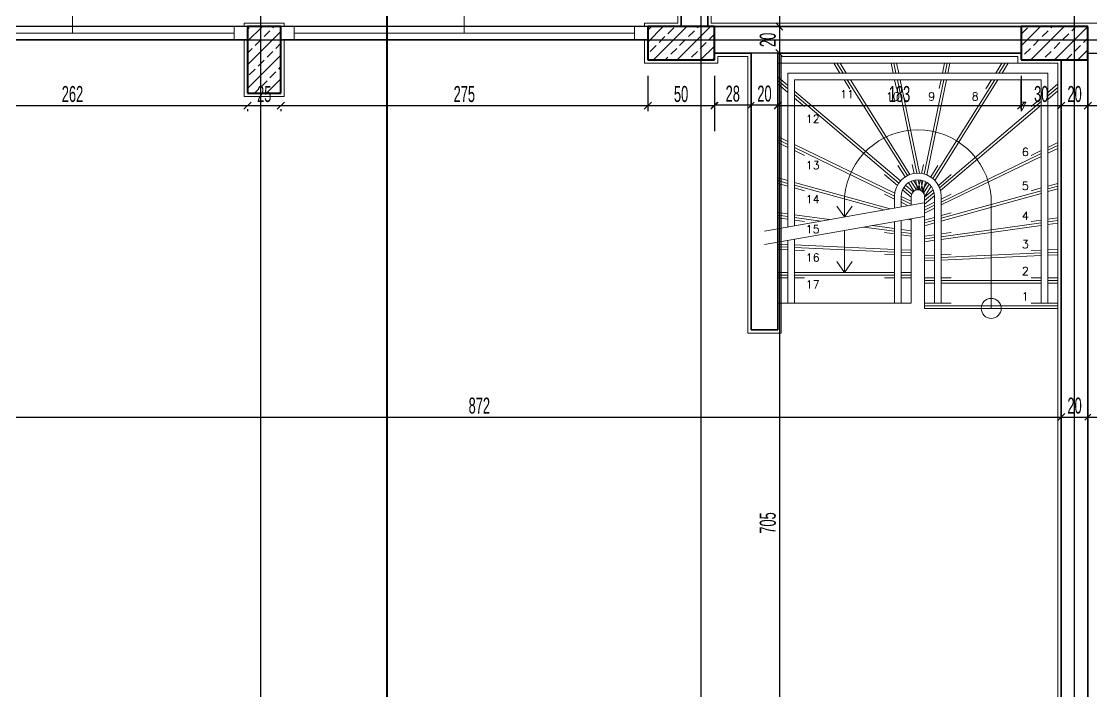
# Model space of a CAD drawing. Header units: inches. Extents: x -7543 to -822, y 102837 to 190349.
# Drawn here: x -834.9699 to -834.8094, y 102837.0279 to 102837.1285 of the extents above; entities that cross this region are included whole.
import ezdxf

# ---------------------------------------------------------------- set-up
doc = ezdxf.new("R2010")
doc.units = ezdxf.units.IN
doc.header["$MEASUREMENT"] = 0
for name, pattern in [('__ZG_T_P__9', [22, 1, -10, 1, -10]), ('DASHDOTX2', [2, 1, -0.5, 0, -0.5]), ('DASHED', [19.049999999999997, 12.7, -6.35])]:
    doc.linetypes.add(name, pattern=pattern)
doc.layers.get('0').update_dxf_attribs({"lineweight": 25})
doc.layers.get('Defpoints').update_dxf_attribs({"lineweight": 25})
for name, color, linetype, lineweight in [('AKS', 1, 'Continuous', 25), ('ICOL', 55, 'Continuous', 25), ('İZ DÜŞÜM', 253, 'Continuous', 20), ('KESİT', 7, 'Continuous', 40), ('KOLON', 2, 'Continuous', 40), ('SIVA', 150, 'Continuous', 15), ('TARAMA', 8, 'Continuous', 25)]:
    doc.layers.add(name, color=color, linetype=linetype, lineweight=lineweight)
for name, color, linetype, lineweight, true_color in [('DUVAR', 7, 'Continuous', 35, 0xfc4642), ('KAPI', 7, 'Continuous', 18, 0xffb360), ('MERDİVEN', 7, 'Continuous', 20, 0x16c244), ('PENCERE', 7, 'Continuous', 18, 0xffb360)]:
    doc.layers.add(name, color=color, linetype=linetype, lineweight=lineweight, true_color=true_color)
doc.styles.add('OLCU', font='tromand.shx', dxfattribs={"width": 0.6, "height": 12})
doc.styles.add('TXTX', font='TXTX')

# ---------------------------------------------------------------- blocks, each defined once
blk = doc.blocks.new('D')
at = {"layer": 'ICOL'}
for p, q in [((2.828427124746668, 2.828427124748032), (-2.82842712474303, -2.828427124744394)), ((0, 3.000000000002046), (0, -25))]:
    blk.add_line(p, q, dxfattribs=at)
blk = doc.blocks.new('E')
at = {"layer": 'ICOL'}
for p, q in [((0, -3.000000000002046), (0, 25)), ((-2.828427124746668, -2.828427124748032), (2.82842712474303, 2.828427124744394))]:
    blk.add_line(p, q, dxfattribs=at)
blk = doc.blocks.new('_Oblique')
at = {"color": 0, "linetype": 'ByBlock', "lineweight": -2}
blk.add_line((-0.5, -0.5), (0.5, 0.5), dxfattribs=at)

msp = doc.modelspace()

# ---------------------------------------------------------------- linework, layer by layer
at = {"layer": 'AKS', "linetype": 'DASHDOTX2', "ltscale": 10}
for p, q in [((-834.9339870184294, 102836.7345203941), (-834.9339870184294, 102837.2423438664)), ((-834.8679986402781, 102837.1016850246), (-834.8679986402781, 102837.2423438664)), ((-834.8119986402781, 102836.7393893207), (-834.8119986402781, 102837.2368060545)), ((-835.0643006486678, 102837.1256839999), (-834.6299986402781, 102837.1256839999)), ((-834.8679986402781, 102836.7345203941), (-834.8679986402781, 102837.1016850246))]:
    msp.add_line(p, q, dxfattribs=at)
at = {"layer": 'Defpoints', "color": 6}
for p, q in [((-834.8709986407831, 102837.1876856746), (-834.8709986407831, 102837.1276839999)), ((-834.8709986407831, 102837.1276839999), (-835.0224986057206, 102837.1276839999))]:
    msp.add_line(p, q, dxfattribs=at)
at = {"layer": 'Defpoints', "color": 3}
for p, q in [((-834.9359986402785, 102837.1256839999), (-834.9884986057206, 102837.1256839999)), ((-834.9359986402785, 102837.1176841785), (-834.9359986402785, 102837.1256839999)), ((-834.8759986407831, 102837.1256841785), (-834.9309986402786, 102837.1256841785)), ((-834.9309986402786, 102837.1256841785), (-834.9309986402786, 102837.1176839999)), ((-834.8759986407831, 102837.1226841785), (-834.8759986407831, 102837.1256841785)), ((-834.8659986407831, 102837.1226841785), (-834.8759986407831, 102837.1226841785)), ((-834.8199986402786, 102837.1236839999), (-834.8659986407831, 102837.1236839999)), ((-834.8659986407831, 102837.1236839999), (-834.8659986407831, 102837.1226841785)), ((-834.8199986402786, 102837.1226839999), (-834.8199986402786, 102837.1236839999)), ((-834.8139986402786, 102837.1226841785), (-834.8199986402786, 102837.1226839999)), ((-834.8139986402786, 102836.9786839999), (-834.8139986402786, 102837.1226841785)), ((-834.8099986402784, 102837.1236839999), (-834.6399986402785, 102837.1236839999)), ((-834.8099986402785, 102836.7796839999), (-834.8099986402784, 102837.1236839999)), ((-834.9309986402786, 102837.1176839999), (-834.9359986402785, 102837.1176841785))]:
    msp.add_line(p, q, dxfattribs=at)
at = {"layer": 'DUVAR'}
for p, q in [((-834.8709986407831, 102837.1776856746), (-834.8709986407831, 102837.1276839999)), ((-834.8669986407831, 102837.1776856746), (-834.8669986407831, 102837.1276839999)), ((-834.8659986407831, 102837.1276839999), (-834.8199986402786, 102837.1276839999)), ((-834.8139986402786, 102837.1276839999), (-834.8139986402786, 102837.1276841785)), ((-834.8659986407831, 102837.1236839999), (-834.8604986402786, 102837.1236839999)), ((-834.8604986402786, 102837.0821841785), (-834.8604986402786, 102837.1236839999)), ((-834.8564986402786, 102837.0821841785), (-834.8564986402786, 102837.1236839999)), ((-834.8564986402786, 102837.1236839999), (-834.8199986402786, 102837.1236839999)), ((-834.8139986402786, 102836.9786839999), (-834.8139986402786, 102837.1226839999)), ((-834.8099986402785, 102836.9786839999), (-834.8099986402785, 102837.1226841785)), ((-834.8604986402786, 102837.0821841785), (-834.8564986402786, 102837.0821841785))]:
    msp.add_line(p, q, dxfattribs=at)
at = {"layer": 'ICOL'}
for p, q in [((-834.8562670386016, 102837.1496850246), (-834.8562670386016, 102837.1276839999)), ((-834.8562670386016, 102837.1276839999), (-834.8562670386016, 102837.1236839999)), ((-834.8562670386016, 102837.1236839999), (-834.8562670386016, 102836.9826839999)), ((-834.9884986057207, 102837.1158132017), (-834.9359986402785, 102837.1158132017)), ((-834.9359986402785, 102837.1158132017), (-834.9309986402786, 102837.1158132017)), ((-834.9309986402786, 102837.1158132017), (-834.8759986407831, 102837.1158132017)), ((-834.8759986407831, 102837.1158132017), (-834.8659986407831, 102837.1158132017)), ((-834.8606546402785, 102837.1158672431), (-834.8658426407831, 102837.1158672431)), ((-834.8566546402785, 102837.1158672431), (-834.8603426402785, 102837.1158672431)), ((-834.8564986402786, 102837.1158132017), (-834.8199986402785, 102837.1158132017)), ((-834.8198426402785, 102837.1158132017), (-834.8141546402785, 102837.1158132017)), ((-834.8139986402786, 102837.1158132017), (-834.8099986402786, 102837.1158132017)), ((-834.8099986402786, 102837.1158132017), (-834.7059986363503, 102837.1158132017)), ((-834.9884986057207, 102837.0690546899), (-834.8139986402786, 102837.0690546899)), ((-834.8138426402785, 102837.0690546899), (-834.8101546402786, 102837.0690546899)), ((-834.8098426402785, 102837.0690546899), (-834.7061546363502, 102837.0690546899))]:
    msp.add_line(p, q, dxfattribs=at)
at = {"layer": 'ICOL', "color": 53}
for p, q in [((-834.8564430050347, 102837.1276839999), (-834.8571070386016, 102837.1276839999)), ((-834.8562422856256, 102837.1276839999), (-834.8571070386016, 102837.1276839999)), ((-834.8538940944891, 102837.1236839999), (-834.8571070386016, 102837.1236839999)), ((-834.8539483266277, 102837.1236839999), (-834.8571070386016, 102837.1236839999)), ((-834.8759986407831, 102837.1202841785), (-834.8759986407831, 102837.1149732017)), ((-834.8759986407831, 102837.1202841785), (-834.8759986407831, 102837.1149732017)), ((-834.8659986407831, 102837.1202841785), (-834.8659986407831, 102837.1149732017)), ((-834.8564986402786, 102837.1202841416), (-834.8564986402786, 102837.1149732017)), ((-834.8199986402785, 102837.1202839999), (-834.8199986402785, 102837.1149732017)), ((-834.8139986402786, 102837.120284107), (-834.8139986402786, 102837.1149732017)), ((-834.8099986402786, 102837.1202841785), (-834.8099986402786, 102837.1149732017)), ((-834.8099986402786, 102837.1202841785), (-834.8099986402786, 102837.1149732017)), ((-834.9359986402785, 102837.1152841785), (-834.9359986402785, 102837.1149732017)), ((-834.9359986402785, 102837.1152841785), (-834.9359986402785, 102837.1149732017)), ((-834.9309986402786, 102837.1152841785), (-834.9309986402786, 102837.1149732017)), ((-834.9309986402786, 102837.1152841785), (-834.9309986402786, 102837.1149732017)), ((-834.8139986402786, 102837.0688965112), (-834.8139986402786, 102837.0682146899))]:
    msp.add_line(p, q, dxfattribs=at)
at = {"layer": 'İZ DÜŞÜM', "linetype": '__ZG_T_P__9'}
for p, q in [((-834.8099986402773, 102837.1276839999), (-835.0224986402773, 102837.1276839999)), ((-834.8099986402773, 102836.7776839999), (-834.8099986402773, 102837.1276839999))]:
    msp.add_line(p, q, dxfattribs=at)
at = {"layer": 'KAPI'}
for p, q in [((-834.9359986402786, 102837.1276839999), (-834.9884986057207, 102837.1276839999)), ((-834.9379986402786, 102837.1256839999), (-834.9379986402786, 102837.1276839999)), ((-834.8759986407831, 102837.1276841785), (-834.9309986402786, 102837.1276839999)), ((-834.9289986402786, 102837.1256839999), (-834.9289986402786, 102837.1276839999)), ((-834.8779986407831, 102837.1256841785), (-834.8779986407831, 102837.1276841785)), ((-834.9864986057206, 102837.1266839999), (-834.9379986402786, 102837.1266839999)), ((-834.9289986402786, 102837.1266839999), (-834.8779986407831, 102837.1266841785)), ((-834.9359986402786, 102837.1256839999), (-834.9884986057207, 102837.1256839999)), ((-834.8759986407831, 102837.1256841785), (-834.9309986402786, 102837.1256839999))]:
    msp.add_line(p, q, dxfattribs=at)
at = {"layer": 'KESİT', "linetype": 'DASHED'}
msp.add_line((-834.9151198370226, 102837.2472823077), (-834.9151198370226, 102836.9918835999), dxfattribs=at)
at = {"layer": 'KOLON'}
for p, q in [((-834.9309986402786, 102837.1276841785), (-834.9359986402786, 102837.1276841785)), ((-834.9359986402786, 102837.1276841785), (-834.9359986402786, 102837.1176841785)), ((-834.9309986402785, 102837.1276839999), (-834.9359986402785, 102837.1276839999)), ((-834.9359986402785, 102837.1276839999), (-834.9359986402785, 102837.1176839999)), ((-834.9309986402786, 102837.1176841785), (-834.9309986402786, 102837.1276841785)), ((-834.9309986402785, 102837.1176839999), (-834.9309986402785, 102837.1276839999)), ((-834.8659986407831, 102837.1276841785), (-834.8759986407831, 102837.1276841785)), ((-834.8759986407831, 102837.1276841785), (-834.8759986407831, 102837.1226841785)), ((-834.8659986407831, 102837.1226841785), (-834.8659986407831, 102837.1276841785)), ((-834.8099986402786, 102837.1276841785), (-834.8199986402786, 102837.1276841785)), ((-834.8199986402786, 102837.1276841785), (-834.8199986402786, 102837.1226841785)), ((-834.8099986402785, 102837.1276839999), (-834.8199986402785, 102837.1276839999)), ((-834.8199986402785, 102837.1276839999), (-834.8199986402785, 102837.1226839999)), ((-834.8099986402786, 102837.1226841785), (-834.8099986402786, 102837.1276841785)), ((-834.8099986402785, 102837.1226839999), (-834.8099986402785, 102837.1276839999)), ((-834.8759986407831, 102837.1226841785), (-834.8659986407831, 102837.1226841785)), ((-834.8199986402786, 102837.1226841785), (-834.8099986402786, 102837.1226841785)), ((-834.8199986402785, 102837.1226839999), (-834.8099986402785, 102837.1226839999)), ((-834.9359986402786, 102837.1176841785), (-834.9309986402786, 102837.1176841785)), ((-834.9359986402785, 102837.1176839999), (-834.9309986402785, 102837.1176839999))]:
    msp.add_line(p, q, dxfattribs=at)
at = {"layer": 'MERDİVEN'}
for p, q in [((-834.8144986402785, 102837.1221841785), (-834.8564986402786, 102837.1221841785)), ((-834.8564986402786, 102837.1221841785), (-834.8564986402786, 102837.1021841785)), ((-834.8471735002786, 102837.1206841785), (-834.8481128002786, 102837.1221841785)), ((-834.8467015402786, 102837.1206841785), (-834.8476408402786, 102837.1221841785)), ((-834.8462295802785, 102837.1206841785), (-834.8471689002786, 102837.1221841785)), ((-834.8391857402786, 102837.1206841785), (-834.8394967402785, 102837.1221841785)), ((-834.8387772202785, 102837.1206841785), (-834.8390882202785, 102837.1221841785)), ((-834.8383687202786, 102837.1206841785), (-834.8386797202786, 102837.1221841785)), ((-834.8318115402785, 102837.1206841785), (-834.8315005402785, 102837.1221841785)), ((-834.8314030202786, 102837.1206841785), (-834.8310920402786, 102837.1221841785)), ((-834.8309945202785, 102837.1206841785), (-834.8306835202785, 102837.1221841785)), ((-834.8238237802785, 102837.1206841785), (-834.8228844802786, 102837.1221841785)), ((-834.8233518202785, 102837.1206841785), (-834.8224125202786, 102837.1221841785)), ((-834.8228798602786, 102837.1206841785), (-834.8219405602786, 102837.1221841785)), ((-834.8144986402785, 102837.1021841785), (-834.8144986402785, 102837.1221841785)), ((-834.8549986402786, 102837.1188460985), (-834.8564986402786, 102837.1201202985)), ((-834.8549986402786, 102837.1183212585), (-834.8564986402786, 102837.1195954585)), ((-834.8159986402785, 102837.1206841785), (-834.8549986402786, 102837.1206841785)), ((-834.8549986402786, 102837.1206841785), (-834.8549986402786, 102837.1021841785)), ((-834.8169986402786, 102837.1196841785), (-834.8539986402785, 102837.1196841785)), ((-834.8539986402785, 102837.1196841785), (-834.8539986402785, 102837.1021841785)), ((-834.8457087402785, 102837.1183450985), (-834.8465472802785, 102837.1196841785)), ((-834.8370722402785, 102837.1053069385), (-834.8460753402785, 102837.1196841785)), ((-834.8367005802786, 102837.1054671185), (-834.8456033802786, 102837.1196841785)), ((-834.8387088002785, 102837.1183838385), (-834.8389784002785, 102837.1196841785)), ((-834.8356661802785, 102837.1056790585), (-834.8385699002786, 102837.1196841785)), ((-834.8352565002785, 102837.1056733185), (-834.8381613802785, 102837.1196841785)), ((-834.8345409402785, 102837.1055494185), (-834.8316103602785, 102837.1196841785)), ((-834.8341601602785, 102837.1054157185), (-834.8312018602785, 102837.1196841785)), ((-834.8332554002785, 102837.1048689385), (-834.8239780202786, 102837.1196841785)), ((-834.8329575202786, 102837.1045909785), (-834.8235060802785, 102837.1196841785)), ((-834.8322884802785, 102837.1183838385), (-834.8320188602786, 102837.1196841785)), ((-834.8252885202785, 102837.1183450985), (-834.8244499802786, 102837.1196841785)), ((-834.8169986402786, 102837.1021841785), (-834.8169986402786, 102837.1196841785)), ((-834.8159986402785, 102837.1021841785), (-834.8159986402785, 102837.1206841785)), ((-834.8549986402786, 102837.1177964185), (-834.8564986402786, 102837.1190706185)), ((-834.8381142202786, 102837.1045032985), (-834.8539986402785, 102837.1179966185)), ((-834.8159986402785, 102837.1177964185), (-834.8144986402785, 102837.1190706185)), ((-834.8159986402785, 102837.1172715785), (-834.8144986402785, 102837.1185457785)), ((-834.8159986402785, 102837.1167467385), (-834.8144986402785, 102837.1180209385)), ((-834.8383618802785, 102837.1041888385), (-834.8539986402785, 102837.1174717785)), ((-834.8524986402786, 102837.1156727385), (-834.8539986402785, 102837.1169469385)), ((-834.8322481402786, 102837.1034681185), (-834.8169986402786, 102837.1164220985)), ((-834.8184986402786, 102837.1156727385), (-834.8169986402786, 102837.1169469385)), ((-834.8321139602785, 102837.1030572585), (-834.8169986402786, 102837.1158972585)), ((-834.8549986402786, 102837.1104412985), (-834.8564986402786, 102837.1111685385)), ((-834.8549986402786, 102837.1099967585), (-834.8564986402786, 102837.1107240185)), ((-834.8549986402786, 102837.1095522385), (-834.8564986402786, 102837.1102794785)), ((-834.8389611802786, 102837.1026658785), (-834.8539986402785, 102837.1099564785)), ((-834.8159986402785, 102837.1095522385), (-834.8144986402785, 102837.1102794785)), ((-834.8159986402785, 102837.1091076985), (-834.8144986402785, 102837.1098349385)), ((-834.8389957202785, 102837.1022380785), (-834.8539986402785, 102837.1095119385)), ((-834.8524986402786, 102837.1083401585), (-834.8539986402785, 102837.1090673985)), ((-834.8319986402786, 102837.1013504185), (-834.8169986402786, 102837.1086228785)), ((-834.8319986402786, 102837.1009058985), (-834.8169986402786, 102837.1081783385)), ((-834.8184986402786, 102837.1083401585), (-834.8169986402786, 102837.1090673985)), ((-834.8159986402785, 102837.1086631785), (-834.8144986402785, 102837.1093904185)), ((-834.8374192002785, 102837.1051073385), (-834.8384965802786, 102837.1068278185)), ((-834.8360661402785, 102837.1056377985), (-834.8363450002786, 102837.1069828185)), ((-834.8349311402785, 102837.1056377985), (-834.8346522602785, 102837.1069828185)), ((-834.8335780802786, 102837.1051073385), (-834.8325007002786, 102837.1068278185)), ((-834.8549986402786, 102837.1045652185), (-834.8564986402786, 102837.1049796385)), ((-834.8385741402785, 102837.1038443185), (-834.8404986402786, 102837.1054790985)), ((-834.8324231202786, 102837.1038443185), (-834.8304986402785, 102837.1054790985)), ((-834.8549986402786, 102837.1041502385), (-834.8564986402786, 102837.1045646585)), ((-834.8549986402786, 102837.1037352585), (-834.8564986402786, 102837.1041496785)), ((-834.8396265002785, 102837.1003182185), (-834.8539986402785, 102837.1042889385)), ((-834.8405433802785, 102837.1001565385), (-834.8539986402785, 102837.1038739585)), ((-834.8524986402786, 102837.1030445585), (-834.8539986402785, 102837.1034589785)), ((-834.8364301602785, 102837.1025478985), (-834.8375963802786, 102837.1035385585)), ((-834.8362107002786, 102837.1028862985), (-834.8373532002786, 102837.1038568385)), ((-834.8360925202785, 102837.1029887385), (-834.8368891602786, 102837.1042608985)), ((-834.8357264802786, 102837.1031578785), (-834.8365380402786, 102837.1044538585)), ((-834.8352516002785, 102837.1031531985), (-834.8361549602786, 102837.1045958185)), ((-834.8355570802786, 102837.1031824785), (-834.8358625202785, 102837.1046556585)), ((-834.8351347002786, 102837.1031156185), (-834.8354591602786, 102837.1046805185)), ((-834.8354402002785, 102837.1031824785), (-834.8351347602786, 102837.1046556585)), ((-834.8350530602786, 102837.1030794385), (-834.8347451402785, 102837.1045645385)), ((-834.8346390202786, 102837.1026951185), (-834.8350422202785, 102837.1046398185)), ((-834.8349047402785, 102837.1029887385), (-834.8341081202785, 102837.1042608985)), ((-834.8347042402786, 102837.1027915785), (-834.8343683002786, 102837.1044117985)), ((-834.8346282602786, 102837.1026765785), (-834.8337943402786, 102837.1040082985)), ((-834.8344986402785, 102837.1021299185), (-834.8335135002785, 102837.1037031185)), ((-834.8184986402786, 102837.1030445585), (-834.8169986402786, 102837.1034589785)), ((-834.8159986402785, 102837.1037352585), (-834.8144986402785, 102837.1041496785)), ((-834.8159986402785, 102837.1033202585), (-834.8144986402785, 102837.1037346785)), ((-834.8159986402785, 102837.1029052785), (-834.8144986402785, 102837.1033196985)), ((-834.8564986402786, 102837.1021841785), (-834.8564986402786, 102837.0973431985)), ((-834.8549986402786, 102837.1021841785), (-834.8549986402786, 102837.0976076985)), ((-834.8539986402785, 102837.1021841785), (-834.8539986402785, 102837.0977840185)), ((-834.8464986402786, 102837.1021841785), (-834.8464986402786, 102837.0991064785)), ((-834.8389986402785, 102837.1017949585), (-834.8404986402786, 102837.1025221985)), ((-834.8389986402785, 102837.1021841785), (-834.8389986402785, 102837.1004289185)), ((-834.8379986402786, 102837.1021841785), (-834.8379986402786, 102837.1006052585)), ((-834.8364986402786, 102837.1010274185), (-834.8379986402786, 102837.1017546585)), ((-834.8364986402786, 102837.1014719585), (-834.8379978402786, 102837.1021988185)), ((-834.8364986402786, 102837.1020812185), (-834.8377898202785, 102837.1031780585)), ((-834.8364986402786, 102837.1021841785), (-834.8364986402786, 102837.1008697385)), ((-834.8344986402785, 102837.1020812185), (-834.8332074402786, 102837.1031780585)), ((-834.8344986402785, 102837.1015563785), (-834.8330704202785, 102837.1027696185)), ((-834.8344986402785, 102837.1010315585), (-834.8330049402786, 102837.1023003985)), ((-834.8344986402785, 102837.0861841785), (-834.8344986402785, 102837.1021841785)), ((-834.8329986402786, 102837.0861841785), (-834.8329986402786, 102837.1021841785)), ((-834.8319986402786, 102837.0988997985), (-834.8169986402786, 102837.1030439785)), ((-834.8319986402786, 102837.0984847985), (-834.8169986402786, 102837.1026289985)), ((-834.8319986402786, 102837.1017949585), (-834.8304986402785, 102837.1025221985)), ((-834.8319986402786, 102837.0861841785), (-834.8319986402786, 102837.1021841785)), ((-834.8244986402785, 102837.0861841785), (-834.8244986402785, 102837.1021841785)), ((-834.8169986402786, 102837.0861841785), (-834.8169986402786, 102837.1021841785)), ((-834.8159986402785, 102837.0861841785), (-834.8159986402785, 102837.1021841785)), ((-834.8144986402785, 102837.0861841785), (-834.8144986402785, 102837.1021841785)), ((-834.8345290202785, 102837.1012170385), (-834.8584682602785, 102837.0969958985)), ((-834.8464986402786, 102837.0991064785), (-834.8476457802785, 102837.1007447785)), ((-834.8464986402786, 102837.0991064785), (-834.8453514802785, 102837.1007447785)), ((-834.8369325002785, 102837.1007932385), (-834.8379986402786, 102837.1013101385)), ((-834.8344986402785, 102837.1005828785), (-834.8329986402786, 102837.1013101385)), ((-834.8344986402785, 102837.1001383585), (-834.8329986402786, 102837.1008655985)), ((-834.8344986402785, 102837.0996938185), (-834.8329986402786, 102837.1004210585)), ((-834.8345290202785, 102837.0991861785), (-834.8584682602785, 102837.0949650585)), ((-834.8549986402786, 102837.0995679985), (-834.8564986402786, 102837.0997751985)), ((-834.8549986402786, 102837.0991641985), (-834.8564986402786, 102837.0993713985)), ((-834.8549986402786, 102837.0987603985), (-834.8564986402786, 102837.0989675985)), ((-834.8487649202785, 102837.0987068585), (-834.8539986402785, 102837.0994298585)), ((-834.8500490002785, 102837.0984804385), (-834.8539986402785, 102837.0990260585)), ((-834.8524986402786, 102837.0984150385), (-834.8539986402785, 102837.0986222585)), ((-834.8379986402786, 102837.0985743985), (-834.8379986402786, 102837.0861841785)), ((-834.8369732402786, 102837.0987551985), (-834.8364986402786, 102837.0986240785)), ((-834.8364986402786, 102837.0988388785), (-834.8364986402786, 102837.0861841785)), ((-834.8344986402785, 102837.0986240785), (-834.8329986402786, 102837.0990384985)), ((-834.8344986402785, 102837.0982090985), (-834.8329986402786, 102837.0986235185)), ((-834.8319986402786, 102837.0993147785), (-834.8304986402785, 102837.0997291985)), ((-834.8184986402786, 102837.0984150385), (-834.8169986402786, 102837.0986222585)), ((-834.8159986402785, 102837.0987603985), (-834.8144986402785, 102837.0989675985)), ((-834.8159986402785, 102837.0983565985), (-834.8144986402785, 102837.0985637985)), ((-834.8464986402786, 102837.0970756185), (-834.8464986402786, 102837.0907848585)), ((-834.8435909202785, 102837.0975883385), (-834.8389986402785, 102837.0969539585)), ((-834.8423068402785, 102837.0978147385), (-834.8389986402785, 102837.0973577585)), ((-834.8389986402785, 102837.0983980785), (-834.8389986402785, 102837.0861841785)), ((-834.8379986402786, 102837.0972196185), (-834.8364986402786, 102837.0970123985)), ((-834.8344986402785, 102837.0977940985), (-834.8329986402786, 102837.0982085185)), ((-834.8319986402786, 102837.0961463585), (-834.8169986402786, 102837.0982184585)), ((-834.8319986402786, 102837.0957425585), (-834.8169986402786, 102837.0978146585)), ((-834.8159986402785, 102837.0979527985), (-834.8144986402785, 102837.0981599985)), ((-834.8564986402786, 102837.0953123585), (-834.8564986402786, 102837.0861841785)), ((-834.8549986402786, 102837.0955768385), (-834.8549986402786, 102837.0861841785)), ((-834.8539986402785, 102837.0957531585), (-834.8539986402785, 102837.0861841785)), ((-834.8389986402785, 102837.0965501585), (-834.8404986402786, 102837.0967573585)), ((-834.8379986402786, 102837.0968158185), (-834.8364986402786, 102837.0966085985)), ((-834.8364986402786, 102837.0962047985), (-834.8379986402786, 102837.0964120185)), ((-834.8344986402785, 102837.0962047985), (-834.8329986402786, 102837.0964120185)), ((-834.8344986402785, 102837.0958009985), (-834.8329986402786, 102837.0960082185)), ((-834.8344986402785, 102837.0953971985), (-834.8329986402786, 102837.0956044185)), ((-834.8319986402786, 102837.0965501585), (-834.8304986402785, 102837.0967573585)), ((-834.8549986402786, 102837.0949777785), (-834.8564986402786, 102837.0950468385)), ((-834.8549986402786, 102837.0945773585), (-834.8564986402786, 102837.0946464185)), ((-834.8549986402786, 102837.0941769185), (-834.8564986402786, 102837.0942459985)), ((-834.8389986402785, 102837.0942410385), (-834.8539986402785, 102837.0949317185)), ((-834.8389986402785, 102837.0938405985), (-834.8539986402785, 102837.0945312985)), ((-834.8524986402786, 102837.0940618185), (-834.8539986402785, 102837.0941308785)), ((-834.8364986402786, 102837.0941259185), (-834.8379986402786, 102837.0941949785)), ((-834.8364986402786, 102837.0937254985), (-834.8379986402786, 102837.0937945585)), ((-834.8319986402786, 102837.0930397585), (-834.8169986402786, 102837.0937304585)), ((-834.8184986402786, 102837.0940618185), (-834.8169986402786, 102837.0941308785)), ((-834.8159986402785, 102837.0941769185), (-834.8144986402785, 102837.0942459985)), ((-834.8159986402785, 102837.0937764985), (-834.8144986402785, 102837.0938455785)), ((-834.8464986402786, 102837.0907848585), (-834.8476457802785, 102837.0924231585)), ((-834.8464986402786, 102837.0907848585), (-834.8453514802785, 102837.0924231585)), ((-834.8389986402785, 102837.0934401785), (-834.8404986402786, 102837.0935092585)), ((-834.8364986402786, 102837.0933250585), (-834.8379986402786, 102837.0933941385)), ((-834.8344986402785, 102837.0933250585), (-834.8329986402786, 102837.0933941385)), ((-834.8344986402785, 102837.0929246385), (-834.8329986402786, 102837.0929937185)), ((-834.8344986402785, 102837.0925242185), (-834.8329986402786, 102837.0925932785)), ((-834.8319986402786, 102837.0934401785), (-834.8304986402785, 102837.0935092585)), ((-834.8319986402786, 102837.0926393385), (-834.8169986402786, 102837.0933300385)), ((-834.8159986402785, 102837.0933760785), (-834.8144986402785, 102837.0934451585)), ((-834.8549986402786, 102837.0907848585), (-834.8564986402786, 102837.0907848585)), ((-834.8389986402785, 102837.0907848585), (-834.8539986402785, 102837.0907848585)), ((-834.8364986402786, 102837.0907848585), (-834.8379986402786, 102837.0907848585)), ((-834.8549986402786, 102837.0903848585), (-834.8564986402786, 102837.0903848585)), ((-834.8549986402786, 102837.0899848585), (-834.8564986402786, 102837.0899848585)), ((-834.8389986402785, 102837.0903848585), (-834.8539986402785, 102837.0903848585)), ((-834.8524986402786, 102837.0899848585), (-834.8539986402785, 102837.0899848585)), ((-834.8389986402785, 102837.0899848585), (-834.8404986402786, 102837.0899848585)), ((-834.8364986402786, 102837.0903848585), (-834.8379986402786, 102837.0903848585)), ((-834.8364986402786, 102837.0899848585), (-834.8379986402786, 102837.0899848585)), ((-834.8344986402785, 102837.0899848585), (-834.8329986402786, 102837.0899848585)), ((-834.8344986402785, 102837.0895848585), (-834.8329986402786, 102837.0895848585)), ((-834.8344986402785, 102837.0891848585), (-834.8329986402786, 102837.0891848585)), ((-834.8319986402786, 102837.0899848585), (-834.8304986402785, 102837.0899848585)), ((-834.8319986402786, 102837.0895848585), (-834.8169986402786, 102837.0895848585)), ((-834.8319986402786, 102837.0891848585), (-834.8169986402786, 102837.0891848585)), ((-834.8184986402786, 102837.0899848585), (-834.8169986402786, 102837.0899848585)), ((-834.8159986402785, 102837.0899848585), (-834.8144986402785, 102837.0899848585)), ((-834.8159986402785, 102837.0895848585), (-834.8144986402785, 102837.0895848585)), ((-834.8159986402785, 102837.0891848585), (-834.8144986402785, 102837.0891848585)), ((-834.8564986402786, 102837.0861841785), (-834.8549986402786, 102837.0861841785)), ((-834.8539986402785, 102837.0861841785), (-834.8549986402786, 102837.0861841785)), ((-834.8549986402786, 102837.0861841785), (-834.8539986402785, 102837.0861841785)), ((-834.8539986402785, 102837.0861841785), (-834.8389986402785, 102837.0861841785)), ((-834.8379986402786, 102837.0861841785), (-834.8389986402785, 102837.0861841785)), ((-834.8389986402785, 102837.0861841785), (-834.8379986402786, 102837.0861841785)), ((-834.8379986402786, 102837.0861841785), (-834.8364986402786, 102837.0861841785)), ((-834.8344986402785, 102837.0861841785), (-834.8329986402786, 102837.0861841785)), ((-834.8344986402785, 102837.0861841785), (-834.8344986402785, 102837.0853841785)), ((-834.8344986402785, 102837.0857841785), (-834.8144986402785, 102837.0857841785)), ((-834.8329986402786, 102837.0861841785), (-834.8319986402786, 102837.0861841785)), ((-834.8329986402786, 102837.0861841785), (-834.8319986402786, 102837.0861841785)), ((-834.8319986402786, 102837.0861841785), (-834.8304986402785, 102837.0861841785)), ((-834.8244986402785, 102837.0861841785), (-834.8244986402785, 102837.0853841785)), ((-834.8184986402786, 102837.0861841785), (-834.8169986402786, 102837.0861841785)), ((-834.8169986402786, 102837.0861841785), (-834.8159986402785, 102837.0861841785)), ((-834.8169986402786, 102837.0861841785), (-834.8159986402785, 102837.0861841785)), ((-834.8159986402785, 102837.0861841785), (-834.8144986402785, 102837.0861841785)), ((-834.8144986402785, 102837.0861841785), (-834.8144986402785, 102837.0853841785)), ((-834.8344986402785, 102837.0853841785), (-834.8144986402785, 102837.0853841785))]:
    msp.add_line(p, q, dxfattribs=at)
msp.add_circle((-834.8244986402785, 102837.0853841785), 0.0015, dxfattribs=at)
for centre, radius, start, end in [((-834.8354986402785, 102837.1011341785), 0.01105, 5.452621963346965, 174.547378036653), ((-834.8354986402785, 102837.1021841785), 0.003500000000000001, 0, 180), ((-834.8354986402785, 102837.1021841785), 0.0025, 0, 180), ((-834.8354986402785, 102837.1021841785), 0.001, 0, 180)]:
    msp.add_arc(centre, radius, start, end, dxfattribs=at)
at = {"layer": 'PENCERE'}
for p, q in [((-834.9622486229988, 102837.1356006482), (-834.9622486229988, 102837.1266839999)), ((-834.9034986405309, 102837.1356006499), (-834.9034986405309, 102837.1266840016))]:
    msp.add_line(p, q, dxfattribs=at)
at = {"layer": 'SIVA'}
for p, q in [((-834.8714986407831, 102837.1781856746), (-834.8714986407831, 102837.1281841785)), ((-834.8664986407831, 102837.1281839999), (-834.8664986407831, 102837.1771856746)), ((-834.9304986402786, 102837.1281839999), (-834.9364986402786, 102837.1281839999)), ((-834.9364986402786, 102837.1281839999), (-834.9364986402786, 102837.1276839999)), ((-834.9304986402786, 102837.1276839999), (-834.9304986402786, 102837.1281839999)), ((-834.8714986407831, 102837.1281841785), (-834.8764986407831, 102837.1281841785)), ((-834.8764986407831, 102837.1281841785), (-834.8764986407831, 102837.1276839999)), ((-834.8194986402787, 102837.1281839999), (-834.8664986407831, 102837.1281839999)), ((-834.8094986402787, 102837.1281839999), (-834.8204986402786, 102837.1281839999)), ((-834.6394986402786, 102837.1281839999), (-834.8104986402786, 102837.1281839999)), ((-834.9364986402786, 102837.1256839999), (-834.9364986402786, 102837.1171841785)), ((-834.9304986402786, 102837.1171841785), (-834.9304986402786, 102837.1256839999)), ((-834.8764986407831, 102837.1256839999), (-834.8764986407831, 102837.1221841785)), ((-834.865498640783, 102837.1221841785), (-834.865498640783, 102837.1231839999)), ((-834.865498640783, 102837.1231839999), (-834.8609986402786, 102837.1231839999)), ((-834.8609986402786, 102837.0816841785), (-834.8609986402786, 102837.1231839999)), ((-834.8559986402786, 102837.0816841785), (-834.8559986402786, 102837.1231839999)), ((-834.8559986402786, 102837.1231839999), (-834.8204986402786, 102837.1231839999)), ((-834.8204986402786, 102837.1231839999), (-834.8204986402786, 102837.1221841785)), ((-834.8764986407831, 102837.1221841785), (-834.865498640783, 102837.1221841785)), ((-834.8204986402786, 102837.1221841785), (-834.8144986402785, 102837.1221841785)), ((-834.8144986402785, 102837.1221841785), (-834.8144986402785, 102836.9791839999)), ((-834.9364986402786, 102837.1171841785), (-834.9304986402786, 102837.1171841785)), ((-834.8609986402786, 102837.0816841785), (-834.8559986402786, 102837.0816841785))]:
    msp.add_line(p, q, dxfattribs=at)
at = {"layer": 'TARAMA'}
for p, q in [((-834.9359986402785, 102837.1254640546), (-834.9337786950272, 102837.1276839999)), ((-834.9359986402785, 102837.1272318216), (-834.9357359200199, 102837.1274945418)), ((-834.9322003861139, 102837.1274945418), (-834.9320109280771, 102837.1276839999)), ((-834.8759986407831, 102837.1253599777), (-834.8736746186263, 102837.1276839999)), ((-834.8759986407831, 102837.1271277447), (-834.8754423855822, 102837.1276839999)), ((-834.8751389060936, 102837.1226841785), (-834.8701390847203, 102837.1276839999)), ((-834.8729801931895, 102837.1266106583), (-834.872096309713, 102837.1274945418)), ((-834.8716033721877, 102837.1226841785), (-834.8666035508144, 102837.1276839999)), ((-834.8685607758072, 102837.1274945418), (-834.8683713177703, 102837.1276839999)), ((-834.8199986402785, 102837.1247914357), (-834.8171060761314, 102837.1276839999)), ((-834.8199471846006, 102837.1266106583), (-834.8190633011241, 102837.1274945418)), ((-834.8185703635986, 102837.1226841785), (-834.8135705422254, 102837.1276839999)), ((-834.8155277672181, 102837.1274945418), (-834.8153383091814, 102837.1276839999)), ((-834.8150348296928, 102837.1226841785), (-834.8100350083195, 102837.1276839999)), ((-834.8124341750505, 102837.1270526001), (-834.8118027752754, 102837.1276839999)), ((-834.9359986402785, 102837.1219285207), (-834.9309986402786, 102837.1269285207)), ((-834.9335262113286, 102837.1261687166), (-834.9326423278521, 102837.1270526001)), ((-834.8743060184042, 102837.1252848331), (-834.8734221349278, 102837.1261687166)), ((-834.8698866010219, 102837.1261687166), (-834.8690027175454, 102837.1270526001)), ((-834.8667930088542, 102837.1257267749), (-834.8659986407831, 102837.1265211429)), ((-834.8168535924328, 102837.1261687166), (-834.8159697089563, 102837.1270526001)), ((-834.8137600002652, 102837.1257267749), (-834.8128761167887, 102837.1266106583)), ((-834.8106664080975, 102837.1252848331), (-834.8099986402777, 102837.1259526009)), ((-834.9359986402785, 102837.1236962877), (-834.9352939782816, 102837.1244009497)), ((-834.9348520365434, 102837.1248428914), (-834.9339681530669, 102837.1257267749)), ((-834.9317584443756, 102837.1244009497), (-834.9309986402786, 102837.1251607537)), ((-834.875631843619, 102837.1239590079), (-834.8747479601425, 102837.1248428914)), ((-834.8725382514513, 102837.1235170662), (-834.8716543679749, 102837.1244009497)), ((-834.8712124262366, 102837.1248428914), (-834.8703285427601, 102837.1257267749)), ((-834.8681188340689, 102837.1244009497), (-834.8672349505924, 102837.1252848331)), ((-834.8680678382817, 102837.1226841785), (-834.8659986407831, 102837.124753376)), ((-834.8195052428623, 102837.1235170662), (-834.8186213593858, 102837.1244009497)), ((-834.8181794176476, 102837.1248428914), (-834.8172955341711, 102837.1257267749)), ((-834.8150858254799, 102837.1244009497), (-834.8142019420034, 102837.1252848331)), ((-834.8119922333123, 102837.1239590079), (-834.8111083498358, 102837.1248428914)), ((-834.8114992957868, 102837.1226841785), (-834.8099986402783, 102837.124184834)), ((-834.9359986402785, 102837.1183929868), (-834.9309986402786, 102837.1233929868)), ((-834.9344100948051, 102837.1217492992), (-834.9335262113286, 102837.1226331827)), ((-834.9330842695904, 102837.1230751244), (-834.9322003861139, 102837.1239590079)), ((-834.8733711391436, 102837.1226841785), (-834.8729801931895, 102837.1230751244)), ((-834.8694446592837, 102837.1230751244), (-834.8685607758072, 102837.1239590079)), ((-834.8663000713317, 102837.1226841785), (-834.8659986407831, 102837.122985609)), ((-834.8199986402785, 102837.1230236688), (-834.8199471846006, 102837.1230751244)), ((-834.8164116506946, 102837.1230751244), (-834.8155277672181, 102837.1239590079)), ((-834.8132670627427, 102837.1226841785), (-834.8124341750505, 102837.1235170662)), ((-834.9357359200199, 102837.120423474), (-834.9348520365434, 102837.1213073575)), ((-834.9313165026374, 102837.1213073575), (-834.9309986402786, 102837.1216252198)), ((-834.9339681530669, 102837.118655707), (-834.9330842695904, 102837.1195395905)), ((-834.9331719146826, 102837.1176841785), (-834.9309986402786, 102837.1198574529)), ((-834.9326423278521, 102837.1199815323), (-834.9317584443756, 102837.1208654158)), ((-834.9349396816385, 102837.1176841785), (-834.9344100948051, 102837.1182137653)), ((-834.9314041477326, 102837.1176841785), (-834.9313165026374, 102837.1177718236))]:
    msp.add_line(p, q, dxfattribs=at)

# ---------------------------------------------------------------- block references
at = {"layer": 'ICOL'}
for name, p, xscale, yscale, zscale, rotation in [('_Oblique', (-834.8562670386016, 102837.1276839999), 0.001080000001820736, 0.001080000001820736, 0.001080000001820736, 90), ('_Oblique', (-834.8562670386016, 102837.1276839999), 0.001080000001820736, 0.001080000001820736, 0.001080000001820736, 270), ('_Oblique', (-834.8562670386016, 102837.1236839999), 0.001080000001820736, 0.001080000001820736, 0.001080000001820736, 90), ('_Oblique', (-834.8562670386016, 102837.1236839999), 0.001080000001820736, 0.001080000001820736, 0.001080000001820736, 270), ('D', (-834.8199986402785, 102837.1158132017), 0.0001559999999471984, 0.0001559999999471984, 0.0001559999999471984, 180), ('_Oblique', (-834.9359986402785, 102837.1158132017), 0.001080000000001746, 0.001080000000001746, 0.001080000000001746, 180), ('_Oblique', (-834.9309986402786, 102837.1158132017), 0.001080000000001746, 0.001080000000001746, 0.001080000000001746, 180), ('_Oblique', (-834.8759986407831, 102837.1158132017), 0.001080000000001746, 0.001080000000001746, 0.001080000000001746, 180), ('E', (-834.8659986407831, 102837.1158672431), 0.0001559999999471984, 0.0001559999999471984, 0.0001559999999471984, 180), ('E', (-834.8604986402786, 102837.1158672431), 0.0001559999999471984, 0.0001559999999471984, 0.0001559999999471984, 180), ('_Oblique', (-834.8564986402786, 102837.1158132017), 0.001080000000001746, 0.001080000000001746, 0.001080000000001746, 180), ('_Oblique', (-834.8139986402786, 102837.1158132017), 0.001080000000001746, 0.001080000000001746, 0.001080000000001746, 180), ('_Oblique', (-834.8099986402786, 102837.1158132017), 0.001080000000001746, 0.001080000000001746, 0.001080000000001746, 180), ('D', (-834.8139986402786, 102837.0690546899), 0.0001559999999471984, 0.0001559999999471984, 0.0001559999999471984, 180), ('D', (-834.8099986402785, 102837.0690546899), 0.0001559999999471984, 0.0001559999999471984, 0.0001559999999471984, 180)]:
    msp.add_blockref(name, p, dxfattribs=dict(at, xscale=xscale, yscale=yscale, zscale=zscale, rotation=rotation))
for name, p, xscale, yscale, zscale in [('E', (-834.8139986402786, 102837.1158132017), 0.0001559999999471984, 0.0001559999999471984, 0.0001559999999471984), ('_Oblique', (-834.9359986402785, 102837.1158132017), 0.001080000000001746, 0.001080000000001746, 0.001080000000001746), ('_Oblique', (-834.9309986402786, 102837.1158132017), 0.001080000000001746, 0.001080000000001746, 0.001080000000001746), ('_Oblique', (-834.8759986407831, 102837.1158132017), 0.001080000000001746, 0.001080000000001746, 0.001080000000001746), ('_Oblique', (-834.8659986407831, 102837.1158132017), 0.001080000000001746, 0.001080000000001746, 0.001080000000001746), ('D', (-834.8604986402786, 102837.1158672431), 0.0001559999999471984, 0.0001559999999471984, 0.0001559999999471984), ('D', (-834.8564986402786, 102837.1158672431), 0.0001559999999471984, 0.0001559999999471984, 0.0001559999999471984), ('_Oblique', (-834.8199986402785, 102837.1158132017), 0.001080000000001746, 0.001080000000001746, 0.001080000000001746), ('_Oblique', (-834.8099986402786, 102837.1158132017), 0.001080000000001746, 0.001080000000001746, 0.001080000000001746), ('E', (-834.8099986402785, 102837.0690546899), 0.0001559999999471984, 0.0001559999999471984, 0.0001559999999471984), ('_Oblique', (-834.8139986402786, 102837.0690546899), 0.001080000000001746, 0.001080000000001746, 0.001080000000001746)]:
    msp.add_blockref(name, p, dxfattribs=dict(at, xscale=xscale, yscale=yscale, zscale=zscale))

# ---------------------------------------------------------------- texts
at = {"layer": 'ICOL', "char_height": 0.0024, "attachment_point": 5, "rotation": 90, "style": 'OLCU'}
for s, insert in [('\\A1;20', (-834.8579950386016, 102837.1256839999)), ('\\A1;705', (-834.8579950386016, 102837.0531839999))]:
    msp.add_mtext(s, dxfattribs=dict(at, insert=insert))
at = {"layer": 'ICOL', "char_height": 0.0024, "attachment_point": 5, "style": 'OLCU'}
for s, insert in [('\\A1;262', (-834.9622486229996, 102837.1175412017)), ('\\A1;25', (-834.9334986402786, 102837.1175412017)), ('\\A1;275', (-834.9034986405309, 102837.1175412017)), ('\\A1;50', (-834.8709986407831, 102837.1175412017)), ('\\A1;28', (-834.8632486405309, 102837.117595243)), ('\\A1;20', (-834.8584986402785, 102837.117595243)), ('\\A1;183', (-834.8382486402785, 102837.1175412017)), ('\\A1;30', (-834.8169986402786, 102837.1175412017)), ('\\A1;20', (-834.8119986402786, 102837.1175412017)), ('\\A1;872', (-834.9012486229996, 102837.0707826899)), ('\\A1;20', (-834.8119986402785, 102837.0707826899))]:
    msp.add_mtext(s, dxfattribs=dict(at, insert=insert))
at = {"layer": 'MERDİVEN', "style": 'TXTX'}
for s, p in [('11', (-834.8471444402785, 102837.1169087385)), ('10', (-834.8402640802785, 102837.1165841785)), ('9', (-834.8339392002786, 102837.1165841785)), ('8', (-834.8274175002786, 102837.1165841785)), ('7', (-834.8202071202786, 102837.1151073385)), ('12', (-834.8523026402786, 102837.1132232785)), ('6', (-834.8199006402785, 102837.1082553385)), ('13', (-834.8523026402786, 102837.1062553385)), ('5', (-834.8199006402785, 102837.1031682785)), ('14', (-834.8523026402786, 102837.1011682785)), ('4', (-834.8199006402785, 102837.0986768985)), ('15', (-834.8523026402786, 102837.0966768985)), ('3', (-834.8199006402785, 102837.0944157585)), ('16', (-834.8523026402786, 102837.0924157585)), ('2', (-834.8199006402785, 102837.0903848585)), ('17', (-834.8523026402786, 102837.0883848585)), ('1', (-834.8199006402785, 102837.0865841785))]:
    msp.add_text(s, height=0.0012, dxfattribs=at).set_placement(p)

doc.saveas('drawing.dxf')
